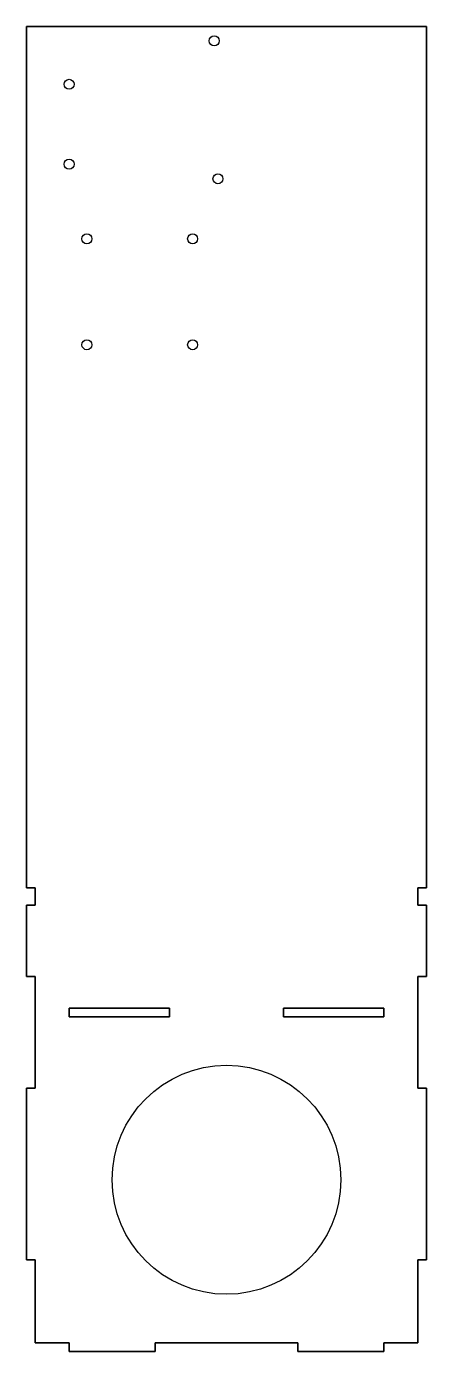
# Model space of a CAD drawing. Header units: millimetres. Extents: x -70 to 70, y 0 to 463.
import ezdxf

# ---------------------------------------------------------------- set-up
doc = ezdxf.new("R2010")
doc.units = ezdxf.units.MM
doc.layers.get('0').update_dxf_attribs({"linetype": 'CONTINUOUS'})

msp = doc.modelspace()

# ---------------------------------------------------------------- linework, layer by layer
for points in [[(67, 32), (67, 3), (55, 3), (55, 0), (25, 0), (25, 3), (-25, 3), (-25, 0), (-55, 0), (-55, 3), (-67, 3), (-67, 32), (-70, 32), (-70, 92), (-67, 92), (-67, 131), (-70, 131), (-70, 156), (-67, 156), (-67, 162), (-70, 162), (-70, 463), (70, 463), (70, 162), (67, 162), (67, 156), (70, 156), (70, 131), (67, 131), (67, 92), (70, 92), (70, 32)], [(67, 3), (67, 32), (70, 32), (70, 92), (67, 92), (67, 131), (70, 131), (70, 156), (67, 156), (67, 162), (70, 162), (70, 463), (-70, 463), (-70, 162), (-67, 162), (-67, 156), (-70, 156), (-70, 131), (-67, 131), (-67, 92), (-70, 92), (-70, 32), (-67, 32), (-67, 3), (-55, 3), (-55, 0), (-25, 0), (-25, 3), (25, 3), (25, 0), (55, 0), (55, 3)], [(-20, 120), (-55, 120), (-55, 117), (-20, 117)], [(-20, 117), (-55, 117), (-55, 120), (-20, 120)], [(55, 120), (20, 120), (20, 117), (55, 117)], [(55, 117), (20, 117), (20, 120), (55, 120)]]:
    msp.add_lwpolyline(points, close=True)
for centre, radius in [((-4.29, 458), 1.75), ((-4.29, 458), 1.75), ((-55.09, 442.8), 1.75), ((-55.09, 442.8), 1.75), ((-55.09, 414.9), 1.75), ((-55.09, 414.9), 1.75), ((-2.99, 409.8), 1.75), ((-2.99, 409.8), 1.75), ((-48.84, 388.8), 1.75), ((-48.84, 388.8), 1.75), ((-11.84, 388.8), 1.75), ((-11.84, 388.8), 1.75), ((-48.84, 351.8), 1.75), ((-48.84, 351.8), 1.75), ((-11.84, 351.8), 1.75), ((-11.84, 351.8), 1.75), ((0, 60), 40), ((0, 60), 40)]:
    msp.add_circle(centre, radius)

doc.saveas('drawing.dxf')
